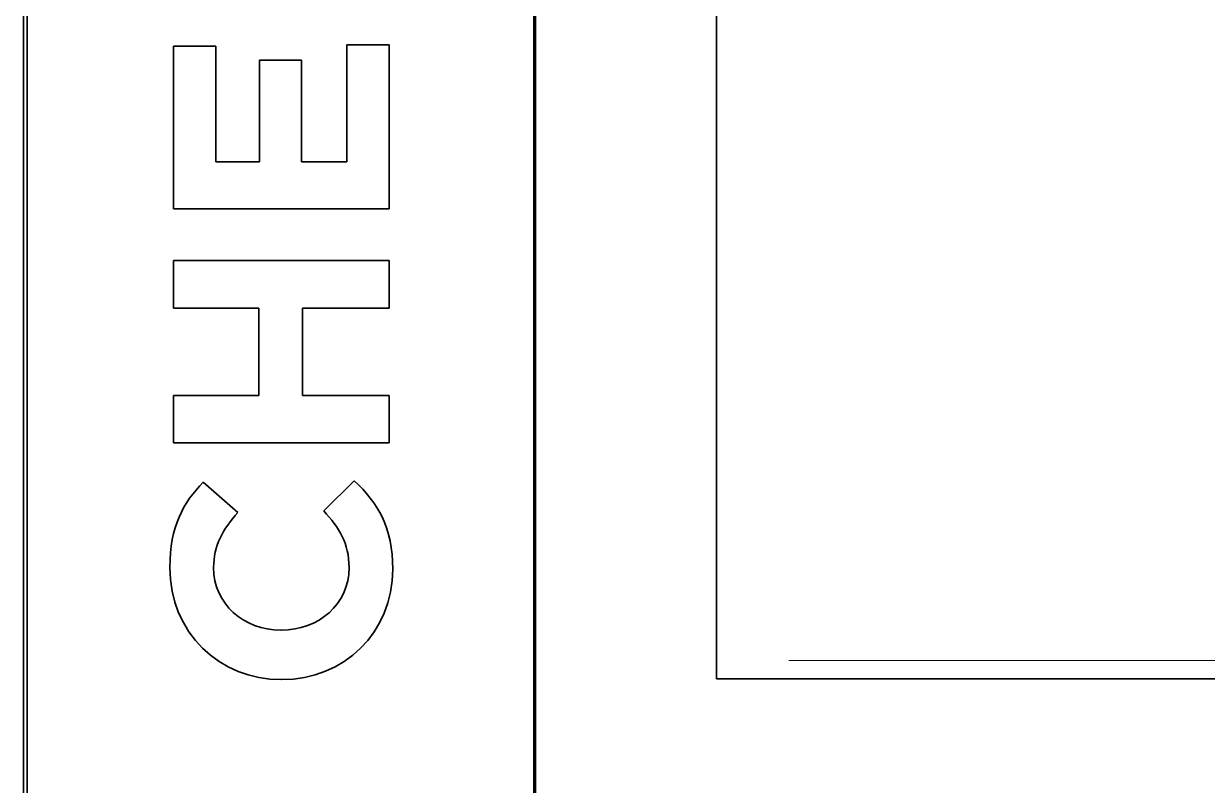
# Model space of a CAD drawing. Extents: x 5809 to 10669, y -850 to 3566.
# Drawn here: x 8373.1 to 8700.2, y 1481.4 to 1691.9 of the extents above; entities that cross this region are included whole.
import ezdxf

# ---------------------------------------------------------------- set-up
doc = ezdxf.new("R2010")
doc.units = 0
doc.header["$LTSCALE"] = 5
doc.layers.get('0').update_dxf_attribs({"linetype": 'CONTINUOUS', "lineweight": 0})
doc.layers.add('1', color=7, linetype='CONTINUOUS', true_color=0xffffff)

msp = doc.modelspace()

# ---------------------------------------------------------------- linework, layer by layer
at = {"color": 2, "linetype": 'Continuous'}
msp.add_line((8584.57, 1515.83), (9022.57, 1515.83), dxfattribs=at)
at = {"layer": '1', "color": 7, "linetype": 'Continuous', "lineweight": 35}
for p, q in [((8373.07, 1373.93), (8373.07, 2085.33)), ((8374.07, 1400.58), (8374.07, 2085.08)), ((8514.07, 1400.58), (8514.07, 2085.08)), ((8514.57, 2084.83), (8514.57, 1400.83)), ((8564.57, 1510.83), (8564.57, 1974.83)), ((8414.5, 1685.64), (8414.5, 1640.7)), ((8426.16, 1685.64), (8414.5, 1685.64)), ((8426.16, 1653.73), (8426.16, 1685.64)), ((8462.41, 1686.07), (8462.41, 1653.73)), ((8474.07, 1686.07), (8462.41, 1686.07)), ((8474.07, 1640.7), (8474.07, 1686.07)), ((8438.24, 1681.81), (8438.24, 1653.73)), ((8449.9, 1681.81), (8438.24, 1681.81)), ((8449.9, 1653.73), (8449.9, 1681.81)), ((8438.24, 1653.73), (8426.16, 1653.73)), ((8462.41, 1653.73), (8449.9, 1653.73)), ((8414.5, 1640.7), (8474.07, 1640.7)), ((8414.5, 1626.41), (8414.5, 1613.3)), ((8474.07, 1626.41), (8414.5, 1626.41)), ((8474.07, 1613.3), (8474.07, 1626.41)), ((8414.5, 1613.3), (8438.07, 1613.3)), ((8438.07, 1613.3), (8438.07, 1589.13)), ((8450.16, 1613.3), (8474.07, 1613.3)), ((8450.16, 1589.13), (8450.16, 1613.3)), ((8414.5, 1589.13), (8414.5, 1576.02)), ((8438.07, 1589.13), (8414.5, 1589.13)), ((8474.07, 1589.13), (8450.16, 1589.13)), ((8474.07, 1576.02), (8474.07, 1589.13)), ((8414.5, 1576.02), (8474.07, 1576.02)), ((8432.29, 1556.79), (8422.67, 1565.13)), ((8464.46, 1565.55), (8456.03, 1557.21)), ((8444.29, 1524.28), (8444.12, 1524.28)), ((8444.29, 1510.58), (8444.46, 1510.58)), ((9041.57, 1510.83), (8564.57, 1510.83))]:
    msp.add_line(p, q, dxfattribs=at)
for points in [[(8422.67, 1565.13), (8417.22, 1559.6), (8413.48, 1552.87), (8413.48, 1541.64)], [(8475.09, 1541.13), (8475.09, 1552.62), (8471.01, 1559.43), (8464.46, 1565.55)], [(8425.56, 1541.55), (8425.56, 1547.51), (8428.12, 1552.19), (8432.29, 1556.79)], [(8456.03, 1557.21), (8460.29, 1552.53), (8463.01, 1548.36), (8463.01, 1541.55)], [(8413.48, 1541.64), (8413.48, 1523.34), (8427.35, 1510.58), (8444.29, 1510.58)], [(8444.12, 1524.28), (8433.9, 1524.28), (8425.56, 1531.51), (8425.56, 1541.55)], [(8463.01, 1541.55), (8463.01, 1531.34), (8454.5, 1524.28), (8444.29, 1524.28)], [(8444.46, 1510.58), (8461.56, 1510.58), (8475.09, 1523.6), (8475.09, 1541.13)]]:
    msp.add_open_spline(points, degree=3, dxfattribs=at)

doc.saveas('drawing.dxf')
